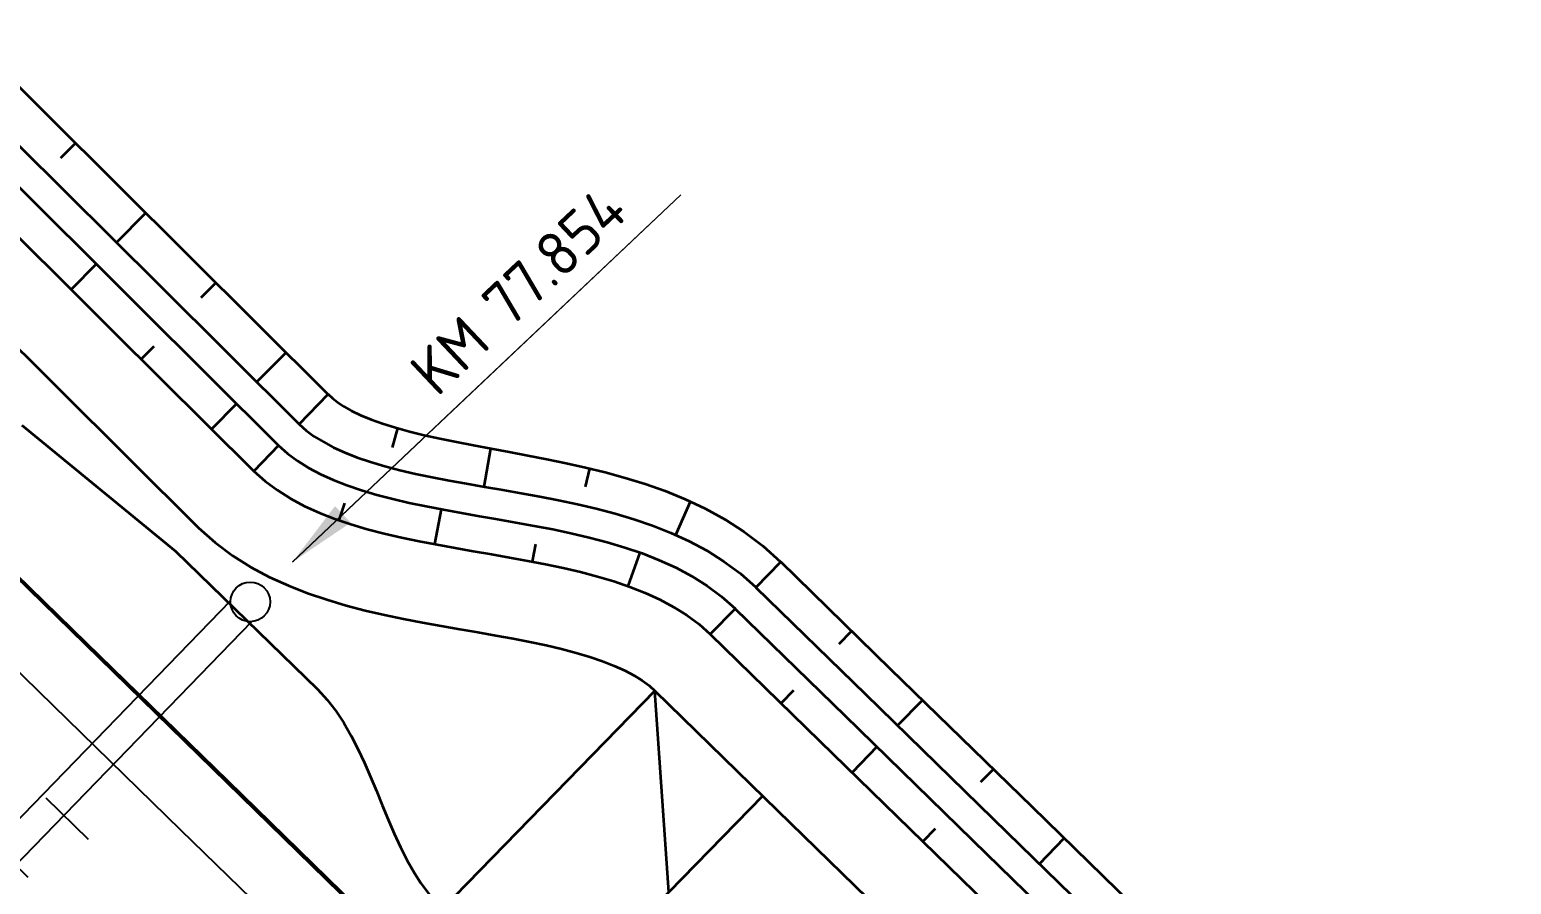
# Model space of a CAD drawing. Header units: metres. Extents: x 134219 to 139080, y 438661 to 444352.
# Drawn here: x 137344.7 to 137419.5, y 440415 to 440458.2 of the extents above; entities that cross this region are included whole.
import ezdxf

# ---------------------------------------------------------------- set-up
doc = ezdxf.new("R2010")
doc.units = ezdxf.units.M
doc.linetypes.add('13strp', pattern=[4, 1, -3])
doc.linetypes.add('39strp', pattern=[12, 3, -9])
for name, color, linetype, lineweight in [('N-WE-AM-AANPIJLING-G', 7, 'Continuous', 18), ('N-WE-KL-ET_LS_OV_ARMATUUR-T18', 1, 'Continuous', 25), ('N-WE-VW-BEWEGWIJZERING_DRAAGCONSTRUCTIE_PORTAAL-S', 7, 'Continuous', 25), ('N-WE-VW-BEWEGWIJZERING_DRAAGCONSTRUCTIE_PORTAAL_POER-S', 7, 'Continuous', 25), ('Utd-ondergr-nw', 8, '13strp', 35)]:
    doc.layers.add(name, color=color, linetype=linetype, lineweight=lineweight)
doc.layers.add('N-WE-KL-ET_LS_OV_ARMATUUR-T25', color=2, linetype='Continuous')
doc.layers.add('Utd-weg-nw', color=8, linetype='Continuous')
doc.styles.add('ISO18', font='NLCS-ISO.ttf')
doc.styles.add('ISO25', font='NLCS-ISO.ttf')
doc.dimstyles.new('UTD', dxfattribs={"dimtxt": 1.8, "dimasz": 1.8, "dimexe": 0, "dimexo": 0, "dimgap": 0.5, "dimtad": 1, "dimdec": 1, "dimzin": 1, "dimdsep": 46, "dimtxsty": 'ISO18', "dimcen": 2.5, "dimclrd": 256, "dimclre": 256, "dimclrt": 1, "dimadec": 0, "dimazin": 0, "dimtfac": 1, "dimtdec": 1, "dimtmove": 0, "dimatfit": 3, "dimfxl": 0, "dimlwd": -1, "dimlwe": -1, "dimarcsym": 0})

# ---------------------------------------------------------------- blocks, each defined once
blk = doc.blocks.new('SVW-BEWEGWIJZERING_DRAAGCONSTRUCTIE_PORTAAL_SIGNALERING (A2 77.854 HRL)')
for points in [[(-0.999, 0.047), (-21.452, -21.046)], [(0.078, -0.997), (-20.376, -22.09)]]:
    blk.add_lwpolyline(points)
blk = doc.blocks.new('SVW-BEWEGWIJZERING_DRAAGCONSTRUCTIE_PORTAAL-SO')
blk.add_circle((0, 0), 1)
at = {"layer": 'N-WE-KL-ET_LS_OV_ARMATUUR-T18', "style": 'ISO18', "flags": 1}
for tag, p in [('OMSCHRIJVING_LEGENDA', (9, -7.431)), ('CONSTRUCTIENUMMER', (9, -11.215)), ('LOCATIE', (9, -15)), ('LENGTE_PORTAAL', (9, -18.784)), ('TYPE_PORTAAL', (9, -22.569)), ('BPS-CODERING', (9, -26.353)), ('OVERIGE_OPMERKING(EN)_1', (9, -30.138)), ('OVERIGE_OPMERKING(EN)_2', (9, -33.922))]:
    blk.add_attdef(tag, p, '', height=1.8, dxfattribs=at)
blk = doc.blocks.new('SVW-BEWEGWIJZERING_DRAAGCONSTRUCTIE_PORTAAL_POER-SO')
blk.add_circle((0, 0), 1)
at = {"layer": 'N-WE-KL-ET_LS_OV_ARMATUUR-T18', "style": 'ISO18', "flags": 1}
for tag, p in [('OMSCHRIJVING_LEGENDA', (0, 28.559)), ('CONSTRUCTIENUMMER', (0, 24.775)), ('LOCATIE', (0, 20.99)), ('TYPE_POER', (0, 17.206)), ('POSITIE_POER', (0, 13.421)), ('OVERIGE_OPMERKING(EN)_1', (0, 9.637)), ('OVERIGE_OPMERKING(EN)_2', (0, 5.852))]:
    blk.add_attdef(tag, p, '', height=1.8, dxfattribs=at)
blk = doc.blocks.new('SAL-AM_KILOMETRERING-SO (1)')
blk.add_lwpolyline([(10, 0), (19, 0), (37, 0)])
at = {"style": 'ISO25'}
blk.add_text('KM', height=2.25, dxfattribs=at).set_placement((21, 1))
blk.add_attdef('KM', (26, 1), '', height=2.25, dxfattribs=at)

msp = doc.modelspace()

# ---------------------------------------------------------------- linework, layer by layer
at = {"layer": 'Utd-ondergr-nw', "linetype": 'Continuous', "flags": 128}
for points in [[(137321.436, 440477.82), (137324.28, 440474.992), (137331.372, 440467.941), (137338.463, 440460.89), (137345.555, 440453.839), (137352.647, 440446.788), (137359.738, 440439.737)], [(137327.603, 440464.074), (137334.695, 440457.023), (137341.786, 440449.972), (137348.878, 440442.921), (137355.97, 440435.87)], [(137311.647, 440462.03), (137318.809, 440455.051), (137325.97, 440448.071), (137333.131, 440441.092), (137340.293, 440434.112), (137347.454, 440427.133), (137354.616, 440420.153), (137361.777, 440413.174), (137363.403, 440411.589)], [(137311.696, 440462.08), (137318.857, 440455.101), (137326.019, 440448.121), (137333.18, 440441.142), (137340.342, 440434.162), (137347.503, 440427.183), (137354.665, 440420.203), (137361.826, 440413.224), (137363.452, 440411.64)], [(137324.811, 440461.21), (137331.903, 440454.159), (137338.994, 440447.108), (137346.086, 440440.056), (137353.178, 440433.005)], [(137336.998, 440459.386), (137344.089, 440452.335), (137351.181, 440445.284), (137358.273, 440438.233)], [(137335.951, 440458.312), (137343.042, 440451.261), (137350.134, 440444.21), (137357.226, 440437.159)], [(137346.23, 440451.687), (137346.97, 440452.432)], [(137349.036, 440447.417), (137350.516, 440448.907)], [(137348.016, 440446.316), (137346.747, 440445.039)], [(137353.321, 440444.637), (137354.062, 440445.381)], [(137350.927, 440442.152), (137350.293, 440441.514)], [(137356.127, 440440.367), (137357.607, 440441.856)], [(137358.266, 440438.239), (137359.728, 440439.747)], [(137359.728, 440439.747), (137359.946, 440439.541), (137360.204, 440439.339), (137360.525, 440439.128), (137360.914, 440438.911), (137361.372, 440438.693), (137361.897, 440438.477), (137362.485, 440438.268), (137363.133, 440438.065), (137363.834, 440437.872), (137364.583, 440437.687), (137365.376, 440437.509), (137366.207, 440437.337), (137367.071, 440437.169), (137367.964, 440437.001), (137368.882, 440436.831), (137369.821, 440436.655), (137370.778, 440436.469), (137371.751, 440436.269), (137372.736, 440436.05), (137373.731, 440435.806), (137374.734, 440435.532), (137375.743, 440435.22), (137376.756, 440434.863), (137377.769, 440434.452), (137378.78, 440433.977), (137379.783, 440433.428), (137380.752, 440432.805), (137381.695, 440432.089), (137382.582, 440431.288)], [(137355.108, 440439.265), (137353.839, 440437.989)], [(137344.264, 440438.187), (137352.026, 440431.824), (137359.187, 440424.844), (137359.675, 440424.321), (137360.118, 440423.752), (137360.522, 440423.143), (137360.893, 440422.501), (137361.238, 440421.831), (137361.561, 440421.139), (137361.869, 440420.432), (137362.168, 440419.715), (137362.464, 440418.995), (137362.761, 440418.277), (137363.068, 440417.568), (137363.388, 440416.873), (137363.728, 440416.199), (137364.094, 440415.551), (137364.408, 440415.059), (137364.744, 440414.591), (137365.106, 440414.15), (137365.497, 440413.738)], [(137358.266, 440438.239), (137358.627, 440437.919), (137359.03, 440437.621), (137359.488, 440437.335), (137360.002, 440437.062), (137360.573, 440436.803), (137361.197, 440436.559), (137361.871, 440436.331), (137362.591, 440436.118), (137363.353, 440435.92), (137364.151, 440435.734), (137364.983, 440435.56), (137365.842, 440435.393), (137366.725, 440435.233), (137367.629, 440435.075), (137368.549, 440434.916), (137369.481, 440434.752), (137370.423, 440434.581), (137371.371, 440434.397), (137372.323, 440434.196), (137373.276, 440433.973), (137374.227, 440433.723), (137375.174, 440433.441), (137376.115, 440433.12), (137377.045, 440432.753), (137377.963, 440432.332), (137378.862, 440431.849), (137379.723, 440431.306), (137380.552, 440430.687), (137381.329, 440429.995)], [(137362.986, 440437.059), (137363.25, 440438.033)], [(137357.222, 440437.162), (137355.969, 440435.87)], [(137357.222, 440437.162), (137357.681, 440436.755), (137358.184, 440436.382), (137358.737, 440436.036), (137359.339, 440435.716), (137359.988, 440435.421), (137360.682, 440435.15), (137361.417, 440434.901), (137362.189, 440434.673), (137362.993, 440434.463), (137363.827, 440434.27), (137364.686, 440434.089), (137365.565, 440433.919), (137366.462, 440433.756), (137367.372, 440433.597), (137368.292, 440433.438), (137369.217, 440433.276), (137370.146, 440433.107), (137371.073, 440432.927), (137371.997, 440432.731), (137372.915, 440432.517), (137373.823, 440432.279), (137374.718, 440432.012), (137375.597, 440431.712), (137376.457, 440431.373), (137377.295, 440430.989), (137378.107, 440430.553), (137378.874, 440430.07), (137379.604, 440429.525), (137380.285, 440428.919)], [(137367.616, 440435.077), (137367.951, 440437.004)], [(137372.738, 440435.073), (137372.948, 440435.998)], [(137355.969, 440435.87), (137356.545, 440435.358), (137357.168, 440434.896), (137357.835, 440434.478), (137358.543, 440434.102), (137359.287, 440433.763), (137360.065, 440433.459), (137360.872, 440433.186), (137361.706, 440432.939), (137362.562, 440432.716), (137363.438, 440432.512), (137364.33, 440432.325), (137365.234, 440432.15), (137366.146, 440431.984), (137367.064, 440431.824), (137367.983, 440431.665), (137368.9, 440431.504), (137369.813, 440431.338), (137370.716, 440431.162), (137371.607, 440430.974), (137372.482, 440430.77), (137373.337, 440430.546), (137374.17, 440430.298), (137374.976, 440430.023), (137375.752, 440429.717), (137376.494, 440429.377), (137377.2, 440428.998), (137377.854, 440428.586), (137378.466, 440428.13), (137379.032, 440427.626)], [(137360.564, 440434.24), (137360.265, 440433.391)], [(137365.444, 440433.943), (137365.11, 440432.174)], [(137377.287, 440432.642), (137378.034, 440434.328)], [(137353.185, 440432.998), (137354.022, 440432.255), (137354.912, 440431.593), (137355.833, 440431.016), (137356.774, 440430.514), (137357.729, 440430.079), (137358.693, 440429.702), (137359.662, 440429.373), (137360.633, 440429.085), (137361.605, 440428.832), (137362.574, 440428.607), (137363.538, 440428.404), (137364.496, 440428.219), (137365.444, 440428.046), (137366.379, 440427.883), (137367.297, 440427.724), (137368.197, 440427.566), (137369.073, 440427.407), (137369.921, 440427.242), (137370.738, 440427.07), (137371.519, 440426.888), (137372.258, 440426.694), (137372.952, 440426.488), (137373.595, 440426.268), (137374.184, 440426.037), (137374.714, 440425.794), (137375.185, 440425.543), (137375.59, 440425.289), (137375.939, 440425.029), (137376.248, 440424.754)], [(137370.2, 440432.179), (137370.032, 440431.295)], [(137375.481, 440431.752), (137374.871, 440430.058)], [(137381.335, 440429.989), (137382.591, 440431.278)], [(137382.591, 440431.278), (137388.127, 440425.883), (137395.289, 440418.903), (137402.45, 440411.924), (137409.612, 440404.944), (137416.773, 440397.965), (137423.935, 440390.986), (137431.096, 440384.006), (137438.258, 440377.027), (137445.419, 440370.047), (137451.177, 440364.435)], [(137381.335, 440429.989), (137386.871, 440424.594), (137394.032, 440417.614), (137401.194, 440410.635), (137408.355, 440403.655), (137415.517, 440396.676), (137422.678, 440389.697)], [(137380.288, 440428.915), (137379.032, 440427.626)], [(137380.288, 440428.915), (137385.824, 440423.52), (137392.985, 440416.54), (137400.147, 440409.561), (137407.308, 440402.581), (137414.47, 440395.602), (137421.631, 440388.622)], [(137385.544, 440427.144), (137386.172, 440427.788)], [(137379.032, 440427.626), (137384.568, 440422.231), (137391.729, 440415.251), (137398.891, 440408.272), (137406.052, 440401.292), (137413.214, 440394.313), (137420.375, 440387.333)], [(137376.24, 440424.761), (137381.776, 440419.366), (137388.937, 440412.387), (137396.099, 440405.407), (137403.26, 440398.428), (137410.422, 440391.448), (137417.583, 440384.469), (137424.745, 440377.489)], [(137383.241, 440424.781), (137382.613, 440424.136)], [(137388.497, 440423.01), (137389.753, 440424.299)], [(137387.45, 440421.935), (137386.193, 440420.646)], [(137392.705, 440420.164), (137393.334, 440420.809)], [(137381.683, 440419.457), (137376.942, 440414.593)], [(137390.402, 440417.801), (137389.774, 440417.157)], [(137395.658, 440416.03), (137396.914, 440417.319)]]:
    msp.add_lwpolyline(points, dxfattribs=at)
msp.add_lwpolyline([(137365.497, 440413.738), (137376.244, 440413.877), (137376.942, 440414.593), (137376.24, 440424.761), (137365.497, 440413.738)], close=True, dxfattribs=at)
at = {"layer": 'Utd-weg-nw', "linetype": '39strp', "flags": 128}
for points in [[(136432.6, 441598.448), (136437.875, 441589.952), (136443.15, 441581.457), (136448.425, 441572.961), (136453.7, 441564.465), (136458.975, 441555.97), (136464.25, 441547.474), (136469.524, 441538.979), (136474.799, 441530.483), (136480.074, 441521.988), (136485.349, 441513.492), (136490.624, 441504.996), (136495.899, 441496.501), (136501.174, 441488.005), (136506.449, 441479.51), (136511.724, 441471.014), (136516.999, 441462.518), (136522.274, 441454.023), (136527.549, 441445.527), (136532.824, 441437.032), (136538.099, 441428.536), (136543.374, 441420.04), (136548.649, 441411.545), (136553.923, 441403.049), (136559.198, 441394.554), (136564.473, 441386.058), (136569.748, 441377.562), (136575.023, 441369.067), (136580.298, 441360.571), (136585.573, 441352.076), (136590.848, 441343.58), (136596.123, 441335.085), (136601.398, 441326.589), (136606.673, 441318.093), (136611.948, 441309.598), (136617.223, 441301.102), (136622.498, 441292.607), (136627.773, 441284.111), (136633.047, 441275.615), (136638.322, 441267.12), (136643.597, 441258.624), (136648.872, 441250.129), (136654.147, 441241.633), (136659.422, 441233.137), (136664.697, 441224.642), (136669.972, 441216.146), (136675.247, 441207.651), (136680.522, 441199.155), (136685.797, 441190.659), (136691.072, 441182.164), (136696.347, 441173.668), (136701.622, 441165.173), (136706.897, 441156.677), (136712.172, 441148.182), (136717.446, 441139.686), (136722.721, 441131.19), (136727.996, 441122.695), (136733.271, 441114.199), (136738.546, 441105.704), (136743.821, 441097.208), (136748.271, 441090.042), (136749.096, 441088.712), (136754.37, 441080.221), (136759.644, 441071.738), (136764.921, 441063.265), (136770.206, 441054.804), (136775.502, 441046.357), (136780.811, 441037.927), (136786.138, 441029.515), (136791.485, 441021.125), (136796.856, 441012.757), (136802.255, 441004.415), (136807.683, 440996.1), (136813.145, 440987.815), (136818.643, 440979.562), (136824.181, 440971.344), (136829.762, 440963.163), (136835.388, 440955.021), (136838.277, 440950.883), (136841.064, 440946.92), (136846.793, 440938.858), (136852.575, 440930.834), (136858.411, 440922.849), (136864.3, 440914.903), (136870.242, 440906.996), (136876.236, 440899.13), (136882.283, 440891.303), (136888.382, 440883.517), (136894.532, 440875.772), (136900.734, 440868.068), (136906.988, 440860.405), (136913.292, 440852.784), (136919.647, 440845.206), (136926.052, 440837.67), (136932.507, 440830.177), (136939.012, 440822.727), (136945.567, 440815.32), (136952.171, 440807.958), (136958.824, 440800.64), (136960.405, 440798.915), (136965.526, 440793.364), (136972.28, 440786.127), (136979.08, 440778.925), (136985.925, 440771.757), (136992.812, 440764.619), (136999.737, 440757.509), (137006.698, 440750.425), (137013.691, 440743.364), (137020.714, 440736.323), (137027.764, 440729.3), (137034.838, 440722.291), (137041.933, 440715.295), (137049.047, 440708.308), (137056.176, 440701.327), (137063.318, 440694.35), (137070.47, 440687.374), (137076.936, 440681.072), (137077.629, 440680.396), (137084.79, 440673.417), (137091.952, 440666.438), (137099.113, 440659.458), (137106.275, 440652.479), (137113.436, 440645.499), (137118.449, 440640.613), (137120.598, 440638.52), (137127.759, 440631.54), (137134.921, 440624.561), (137142.082, 440617.581), (137149.244, 440610.602), (137156.405, 440603.622), (137163.567, 440596.643), (137170.728, 440589.663), (137177.89, 440582.684), (137185.051, 440575.704), (137192.213, 440568.725), (137199.374, 440561.745), (137206.536, 440554.766), (137213.697, 440547.786), (137220.859, 440540.807), (137228.02, 440533.827), (137235.182, 440526.848), (137242.343, 440519.868), (137249.504, 440512.889), (137256.666, 440505.909), (137263.827, 440498.93), (137270.989, 440491.95), (137278.15, 440484.971), (137285.312, 440477.991), (137292.473, 440471.012), (137299.635, 440464.032), (137306.796, 440457.053), (137313.958, 440450.074), (137321.119, 440443.094), (137328.281, 440436.115), (137335.442, 440429.135), (137342.604, 440422.156), (137349.765, 440415.176), (137356.927, 440408.197), (137358.552, 440406.612)], [(136429.626, 441596.602), (136434.901, 441588.106), (136440.176, 441579.61), (136445.451, 441571.115), (136450.726, 441562.619), (136456.001, 441554.124), (136461.276, 441545.628), (136466.551, 441537.132), (136471.826, 441528.637), (136477.101, 441520.141), (136482.376, 441511.646), (136487.651, 441503.15), (136492.926, 441494.655), (136498.201, 441486.159), (136503.476, 441477.663), (136508.751, 441469.168), (136514.025, 441460.672), (136519.3, 441452.177), (136524.575, 441443.681), (136529.85, 441435.185), (136535.125, 441426.69), (136540.4, 441418.194), (136545.675, 441409.699), (136550.95, 441401.203), (136556.225, 441392.707), (136561.5, 441384.212), (136566.775, 441375.716), (136572.05, 441367.221), (136577.325, 441358.725), (136582.6, 441350.229), (136587.875, 441341.734), (136593.149, 441333.238), (136598.424, 441324.743), (136603.699, 441316.247), (136608.974, 441307.752), (136614.249, 441299.256), (136619.524, 441290.76), (136624.799, 441282.265), (136630.074, 441273.769), (136635.349, 441265.274), (136640.624, 441256.778), (136645.899, 441248.282), (136651.174, 441239.787), (136656.449, 441231.291), (136661.724, 441222.796), (136666.999, 441214.3), (136672.274, 441205.804), (136677.548, 441197.309), (136682.823, 441188.813), (136688.098, 441180.318), (136693.373, 441171.822), (136698.648, 441163.326), (136703.923, 441154.831), (136709.198, 441146.335), (136714.473, 441137.84), (136719.748, 441129.344), (136725.023, 441120.849), (136730.298, 441112.353), (136735.573, 441103.857), (136740.848, 441095.362), (136745.297, 441088.196), (136746.123, 441086.866), (136751.397, 441078.374), (136756.672, 441069.889), (136761.952, 441061.412), (136767.239, 441052.947), (136772.538, 441044.495), (136777.852, 441036.058), (136783.184, 441027.639), (136788.537, 441019.239), (136793.914, 441010.862), (136799.32, 441002.508), (136804.756, 440994.181), (136810.227, 440985.882), (136815.735, 440977.614), (136821.284, 440969.38), (136826.876, 440961.182), (136832.515, 440953.022), (136835.411, 440948.874), (136838.204, 440944.902), (136843.946, 440936.821), (136849.743, 440928.778), (136855.592, 440920.774), (136861.495, 440912.81), (136867.451, 440904.884), (136873.459, 440896.999), (136879.52, 440889.154), (136885.634, 440881.35), (136891.799, 440873.586), (136898.015, 440865.864), (136904.283, 440858.183), (136910.602, 440850.544), (136916.972, 440842.948), (136923.393, 440835.394), (136929.863, 440827.884), (136936.384, 440820.416), (136942.954, 440812.992), (136949.573, 440805.612), (136956.242, 440798.277), (136957.826, 440796.548), (136962.96, 440790.984), (136969.728, 440783.731), (136976.542, 440776.515), (136983.4, 440769.333), (136990.299, 440762.182), (136997.235, 440755.061), (137004.206, 440747.967), (137011.209, 440740.896), (137018.24, 440733.847), (137025.297, 440726.816), (137032.378, 440719.802), (137039.478, 440712.8), (137046.596, 440705.809), (137053.729, 440698.825), (137060.873, 440691.846), (137068.027, 440684.868), (137074.493, 440678.566), (137075.186, 440677.89), (137082.348, 440670.91), (137089.509, 440663.931), (137096.671, 440656.952), (137103.832, 440649.972), (137110.994, 440642.993), (137116.007, 440638.107), (137118.155, 440636.013), (137125.316, 440629.034), (137132.478, 440622.054), (137139.639, 440615.075), (137146.801, 440608.095), (137153.962, 440601.116), (137161.124, 440594.136), (137168.285, 440587.157), (137175.447, 440580.177), (137182.608, 440573.198), (137189.77, 440566.218), (137196.931, 440559.239), (137204.093, 440552.259), (137211.254, 440545.28), (137218.416, 440538.3), (137225.577, 440531.321), (137232.739, 440524.341), (137239.9, 440517.362), (137247.062, 440510.382), (137254.223, 440503.403), (137261.385, 440496.423), (137268.546, 440489.444), (137275.708, 440482.464), (137282.869, 440475.485), (137290.031, 440468.505), (137297.192, 440461.526), (137304.353, 440454.546), (137311.515, 440447.567), (137318.676, 440440.588), (137325.838, 440433.608), (137332.999, 440426.629), (137340.161, 440419.649), (137347.322, 440412.67), (137354.484, 440405.69), (137356.11, 440404.106)]]:
    msp.add_lwpolyline(points, dxfattribs=at)
at = {"layer": 'Utd-weg-nw', "linetype": 'Continuous', "flags": 128}
msp.add_lwpolyline([(137309.309, 440459.631), (137316.47, 440452.652), (137323.632, 440445.672), (137330.793, 440438.693), (137337.955, 440431.713), (137345.116, 440424.734), (137352.278, 440417.754), (137359.439, 440410.775), (137361.065, 440409.19)], dxfattribs=at)

# ---------------------------------------------------------------- block references
at = {"layer": 'N-WE-AM-AANPIJLING-G'}
ref = msp.add_blockref('SAL-AM_KILOMETRERING-SO (1)', (137350.662, 440424.405), dxfattribs=dict(at, rotation=43.38732528105952))
ref.add_attrib('KM', '77.854', (137368.87, 440442.991), dxfattribs={"layer": 'N-WE-KL-ET_LS_OV_ARMATUUR-T25', "height": 2.25, "rotation": 43.38733, "style": 'ISO25'})
at = {"layer": 'N-WE-VW-BEWEGWIJZERING_DRAAGCONSTRUCTIE_PORTAAL-S', "rotation": 106.6571912328187}
msp.add_blockref('SVW-BEWEGWIJZERING_DRAAGCONSTRUCTIE_PORTAAL-SO', (137355.798, 440429.26), dxfattribs=at)
at = {"layer": 'N-WE-VW-BEWEGWIJZERING_DRAAGCONSTRUCTIE_PORTAAL-S'}
msp.add_blockref('SVW-BEWEGWIJZERING_DRAAGCONSTRUCTIE_PORTAAL_SIGNALERING (A2 77.854 HRL)', (137355.798, 440429.26), dxfattribs=at)
at = {"layer": 'N-WE-VW-BEWEGWIJZERING_DRAAGCONSTRUCTIE_PORTAAL_POER-S', "rotation": 106.6571912328187}
msp.add_blockref('SVW-BEWEGWIJZERING_DRAAGCONSTRUCTIE_PORTAAL_POER-SO', (137355.798, 440429.26), dxfattribs=at)

# ---------------------------------------------------------------- leaders
at = {"layer": 'N-WE-AM-AANPIJLING-G'}
msp.add_leader([(137357.929, 440431.274), (137377.551, 440449.821)], dimstyle='UTD', override={"dimasz": 3.5, "dimfxl": 0}, dxfattribs=at)

doc.saveas('drawing.dxf')
